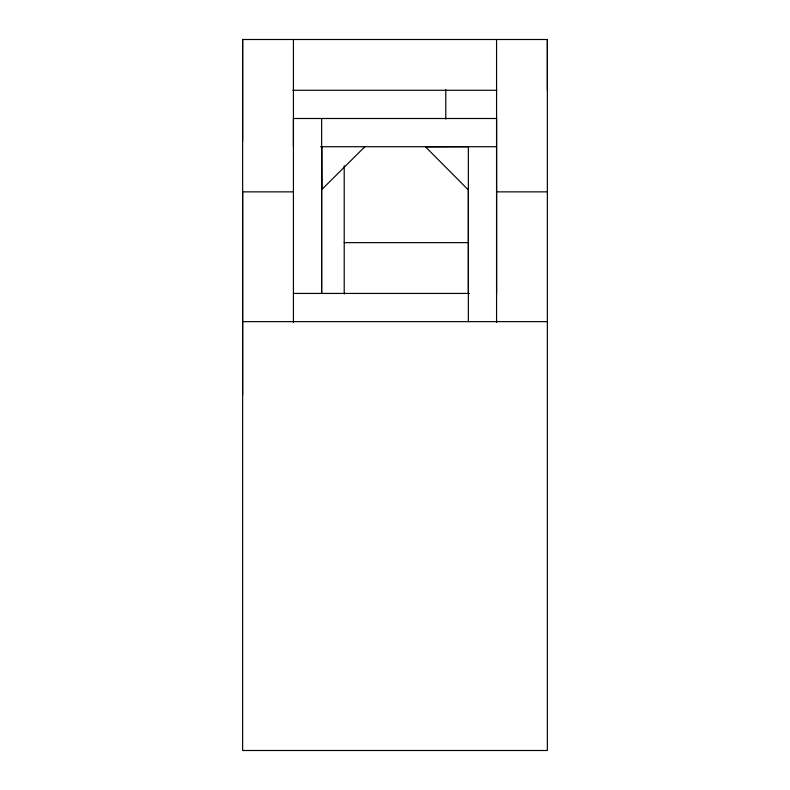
<?xml version="1.0" encoding="UTF-8"?>
<svg xmlns="http://www.w3.org/2000/svg" width="790" height="790" viewBox="0 0 790 790"><rect width="100%" height="100%" fill="white"/><g stroke="black" fill="none" stroke-linecap="round" stroke-linejoin="round"><path stroke-width="1.19" d="M242.639 395L242.639 191.861L293.426 191.861M242.639 141.074L242.639 39.5L547.361 39.5L547.361 750.5L242.639 750.5L242.639 39.5M293.426 146.713L293.426 118.5L496.574 118.5L496.574 293.426M468.361 293.426L468.361 188.632M547.361 90.287L547.361 39.5M364.881 146.713L321.836 189.501L321.639 146.713L321.639 293.426L321.639 118.5M292.813 90.287L496.88 90.287M320.533 146.713L496.574 146.713M496.574 191.861L547.361 191.861M344.213 242.639L468.559 242.639M293.426 293.426L469.467 293.426M242.639 321.639L547.361 321.639M468.361 189.956L425.573 146.9L468.361 146.713L468.361 321.639M496.574 39.5L496.574 322.448M445.787 89.675L445.787 119.043M344.213 165.693L344.213 294.038M293.426 39.5L293.426 322.448"/></g></svg>
